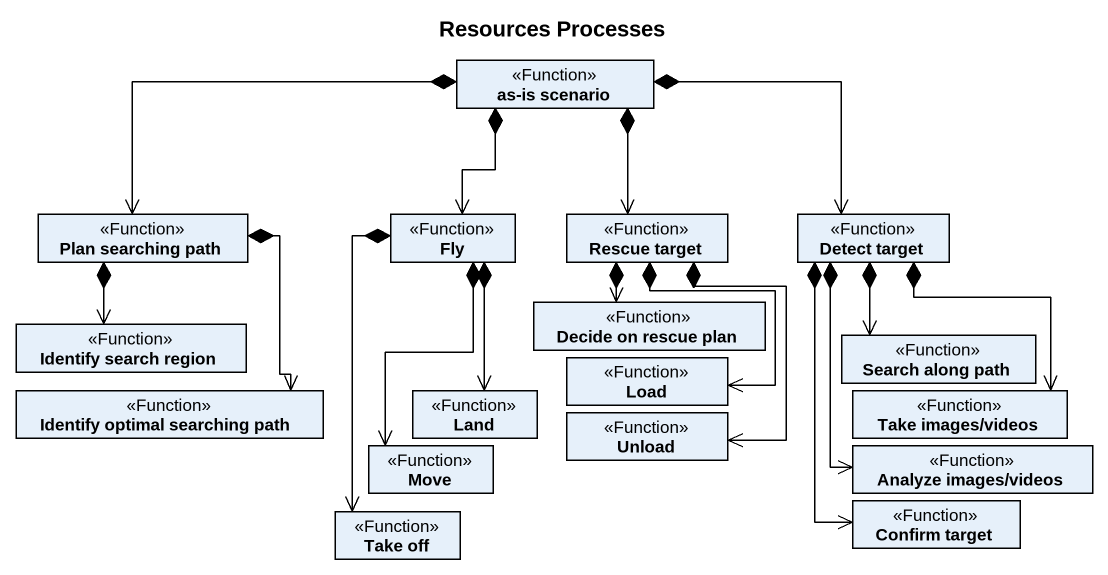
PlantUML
@startuml
title Resources Processes
hide circle
hide empty members
class "as-is scenario" as as_is_scenario <<Function>>
class "Plan searching path" as Plan_searching_path <<Function>>
class Fly <<Function>>
class "Rescue target" as Rescue_target <<Function>>
class "Detect target" as Detect_target <<Function>>
class "Identify search region" as Identify_search_region <<Function>>
class "Decide on rescue plan" as Decide_on_rescue_plan <<Function>>
class Load <<Function>>
class "Search along path" as Search_along_path <<Function>>
class "Identify optimal searching path" as Identify_optimal_searching <<Function>>
class Land <<Function>>
class Unload <<Function>>
class "Take images/videos" as Take_images_videos <<Function>>
class "Take off" as Take_off <<Function>>
class Move <<Function>>
class "Analyze images/videos" as Analyze_images_videos <<Function>>
class "Confirm target" as Confirm_target <<Function>>
as_is_scenario *-left-> Plan_searching_path
as_is_scenario *--> Fly
as_is_scenario *--> Rescue_target
as_is_scenario *-right-> Detect_target
Plan_searching_path *--> Identify_search_region
Plan_searching_path *--> Identify_optimal_searching
Fly *--> Land
Fly *--> Take_off
Fly *--> Move
Rescue_target *--> Decide_on_rescue_plan
Rescue_target *--> Load
Rescue_target *--> Unload
Detect_target *--> Search_along_path
Detect_target *--> Take_images_videos
Detect_target *--> Analyze_images_videos
Detect_target *--> Confirm_target
@enduml
